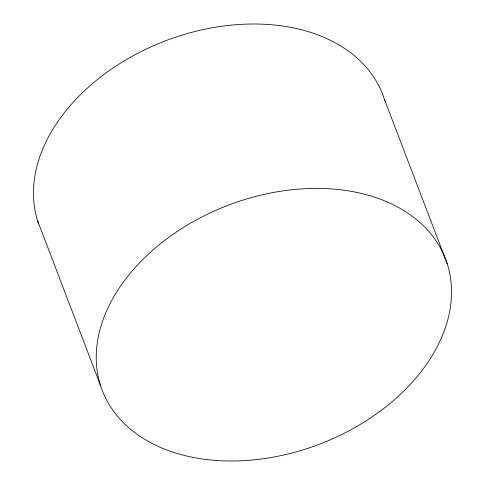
<?xml version="1.0" encoding="UTF-8"?>
<svg xmlns="http://www.w3.org/2000/svg" width="485" height="485" viewBox="0 0 485 485"><rect width="100%" height="100%" fill="white"/><g stroke="black" fill="none" stroke-linecap="round" stroke-linejoin="round"><path stroke-width="0.73" d="M384.435 99.37L447.212 263.773A183.791 127.907 -20.9 0 1 221.002 460.75A183.791 127.907 -20.9 0 1 153.448 249.581A183.791 127.907 -20.9 0 1 447.212 263.773M37.788 221.227L100.565 385.63M38.733 224.028A183.791 127.907 -20.9 0 1 171.108 38.733A183.791 127.907 -20.9 0 1 384.872 100.777"/></g></svg>
